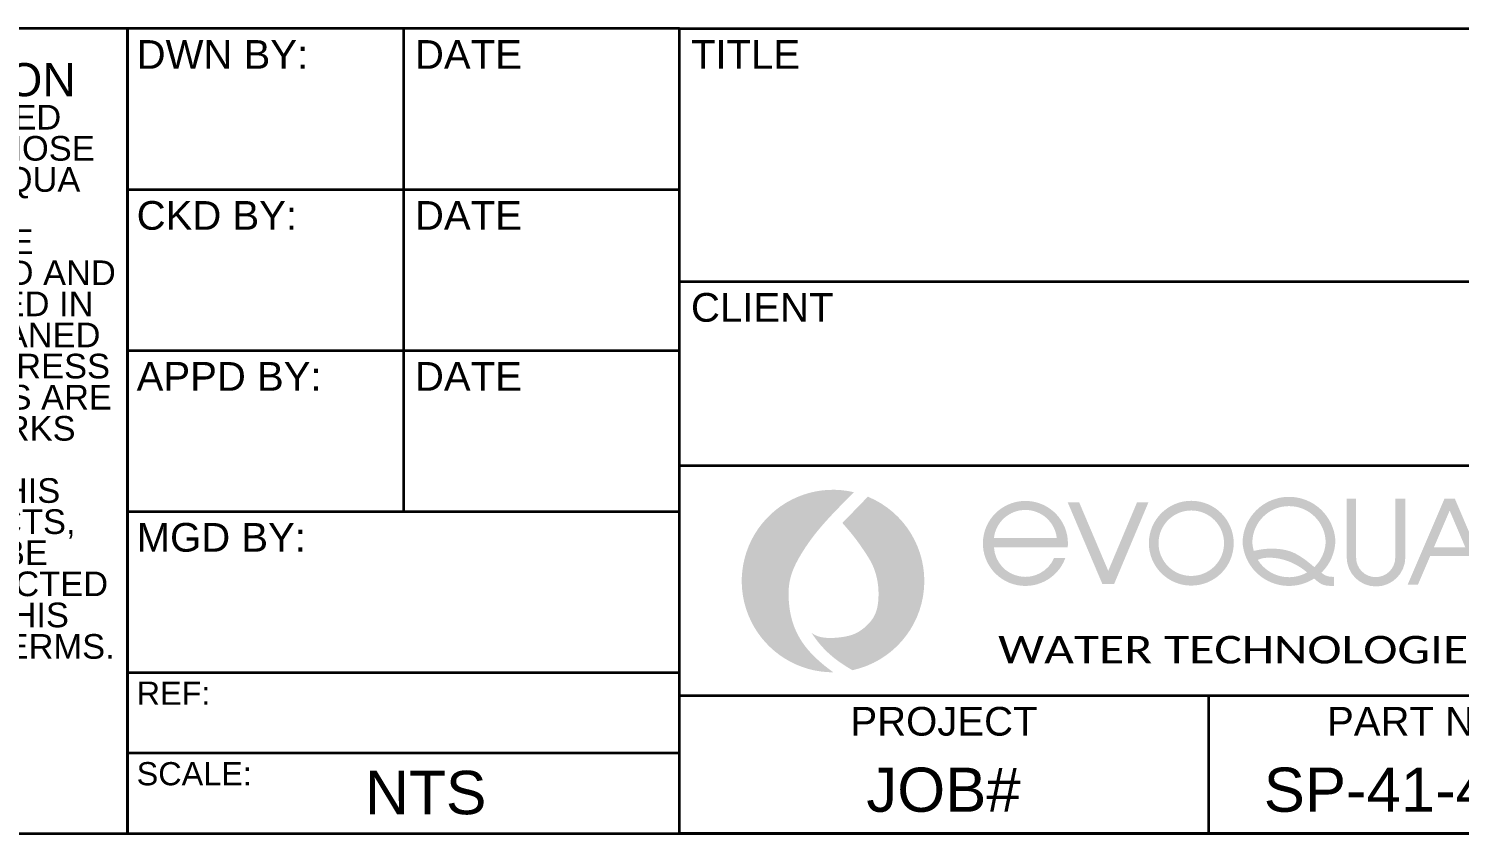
# Model space of a CAD drawing. Header units: inches. Extents: x 19 to 503, y 7 to 322.
# Drawn here: x 380.3 to 438.7, y 7.5 to 40.3 of the extents above; entities that cross this region are included whole.
import ezdxf
from ezdxf.enums import TextEntityAlignment as Align

# ---------------------------------------------------------------- set-up
doc = ezdxf.new("R2010")
doc.units = ezdxf.units.IN
doc.header["$LTSCALE"] = 15
doc.header["$MEASUREMENT"] = 0
doc.layers.get('0').update_dxf_attribs({"lineweight": 25})
for name, color, linetype, lineweight in [('Border', 7, 'Continuous', 35), ('Hatch', 7, 'Continuous', 18), ('Title', 7, 'Continuous', 35)]:
    doc.layers.add(name, color=color, linetype=linetype, lineweight=lineweight)
doc.styles.add('Standard A-B-C', font='arial.ttf')
doc.styles.add('Standard D-E', font='arial.ttf')
doc.styles.add('Text Style175', font='arial.ttf')
doc.styles.add('Text Style176', font='arial.ttf')
doc.styles.add('Text Style234', font='arial.ttf')
doc.styles.add('Text Style238', font='arial.ttf')
doc.styles.add('Text Style5', font='arial.ttf')

# ---------------------------------------------------------------- blocks, each defined once
blk = doc.blocks.new('Borders 22x34_D')
at = {"layer": 'Border'}
blk.add_line((1.25, 0.4999999999999998), (33.5, 0.4999999999999999), dxfattribs=at)
blk = doc.blocks.new('Title Blocks D-E')
at = {"layer": 'Hatch'}
h = blk.add_hatch(color=256, dxfattribs=at)
edge = h.paths.add_edge_path()
edge.add_arc((19.98189101367876, 9.943906092784042), 0.2480719103066371, 76.67904422196989, 270.1894755167525)
edge.add_spline(control_points=[(19.98271137895041, 9.695835538940974), (19.95345309105183, 9.716895074018595), (19.90706101172811, 9.757582681646385), (19.87700493049096, 9.809075822364122), (19.86340140199017, 9.859645821546861), (19.85905807307129, 9.913599619973075), (19.86446310478937, 9.954909505000881), (19.8816433844362, 9.996605463722519), (19.91586083952322, 10.05094746716277), (19.94824109578481, 10.09215870240479), (19.99280924253348, 10.13969271243175), (20.03904818574205, 10.18530354588766)], knot_values=[1, 1, 1, 1, 1, 2, 3, 4, 5, 6, 7, 8, 9, 9, 9, 9, 9], degree=4, periodic=0)
h = blk.add_hatch(color=256, dxfattribs=at)
edge = h.paths.add_edge_path()
edge.add_line((20.07652725733046, 10.17321735301929), (20.00727756033102, 10.10174476056733))
edge.add_spline(control_points=[(20.00727756033102, 10.10174476056733), (20.03914590152676, 10.06589463365678), (20.06205326464902, 10.03231709591344), (20.07977724453722, 10.00633734431644), (20.09291840155609, 9.982728954174325), (20.10645438168407, 9.938139373098876), (20.10645438168407, 9.885254681356948), (20.0973312580813, 9.844655972069827), (20.06500654201578, 9.813293603220147), (20.03456712345327, 9.793429472069839), (19.98866453348985, 9.788065841916373), (19.94298954232558, 9.788065841916373), (19.92328802309256, 9.80336153764499)], knot_values=[1, 1, 1, 1, 1, 2, 3, 4, 5, 6, 7, 8, 9, 10, 10, 10, 10, 10], degree=4, periodic=0)
edge.add_spline(control_points=[(19.92328802309256, 9.80336153764499), (19.94541699423018, 9.76971769391496), (19.96808223500112, 9.745075690320038), (19.99617440364807, 9.723795472653753), (20.03456712345327, 9.701491365215341)], knot_values=[1, 1, 1, 1, 1, 2, 2, 2, 2, 2], degree=4, periodic=0)
edge.add_arc((19.98189101367876, 9.943906092784042), 0.248071910306636, 282.2596405573036, 427.574169988247)
h = blk.add_hatch(color=256, dxfattribs=at)
edge = h.paths.add_edge_path(flags=0)
edge.add_arc((20.50451582386743, 10.0511933714257), 0.08593673129867534, 6.776661522110381, 173.2233384778896)
edge.add_line((20.41917947616973, 10.06133386194242), (20.58985217156513, 10.06133386194242))
edge = h.paths.add_edge_path()
edge.add_arc((20.50465952519584, 10.04614204808804), 0.1155461320437756, 354.8678353908406, 699.9288679324424)
edge.add_line((20.61318822665002, 10.00648817575572), (20.58256276585194, 10.00648817575572))
edge.add_arc((20.50435126089575, 10.04054076796844), 0.0853030980909805, 183.1818174345895, 336.47212022216326, ccw=False)
edge.add_line((20.41917966361967, 10.035806049248), (20.61974243338927, 10.035806049248))
blk.add_hatch(color=256, dxfattribs=at).paths.add_polyline_path([(20.83882920677774, 10.1574384630601), (20.74579721742829, 9.936036758994819), (20.71370478699376, 9.936036758994819), (20.61974243338927, 10.1574384630601), (20.65090274812042, 10.1574384630601), (20.72975100221102, 9.971649823795975), (20.80781854366126, 10.1574384630601)])
h = blk.add_hatch(color=256, dxfattribs=at)
edge = h.paths.add_edge_path(flags=0)
edge.add_arc((20.95540742271109, 10.04673761102746), 0.08898218991667346, 0, 360)
edge = h.paths.add_edge_path()
edge.add_arc((20.95540742271109, 10.04673761102746), 0.1152627050413219, 0, 360)
h = blk.add_hatch(color=256, dxfattribs=at)
edge = h.paths.add_edge_path(flags=0)
edge.add_spline(control_points=[(21.28965365755471, 9.98179292378984), (21.28703241586095, 9.983963055464308), (21.27929868501237, 9.99042403830512), (21.26621666323003, 10.00148305775575), (21.24874244271965, 10.01314764377143), (21.21811683598544, 10.03074535794635), (21.17310424011757, 10.03358443398824), (21.14717791512313, 10.03074535794635), (21.12528978030135, 10.02579253233809)], knot_values=[-5.52597164909316, -5.52597164909316, -5.52597164909316, -5.52597164909316, -5.52597164909316, -5, -4, -3, -2, -1, -1, -1, -1, -1], degree=4, periodic=0)
edge.add_arc((21.2209285947543, 10.05406190907489), 0.09972933616068584, 182.5887102984282, 196.466876723726, ccw=False)
edge.add_arc((21.22092859475428, 10.04792371726015), 0.09964095679554646, 0.9395147463749254, 179.0604852533602, ccw=False)
edge.add_arc((21.2209285947543, 10.05406190907489), 0.09972933616068579, 313.56015868189434, 357.4112897013063, ccw=False)
edge = h.paths.add_edge_path(flags=0)
edge.add_spline(control_points=[(21.13623384771224, 10.00140509266396), (21.14717791512313, 10.00653126271307), (21.16403102746299, 10.00775959704101), (21.18778228260108, 10.00775959704101), (21.22362858241822, 9.997574353673063), (21.24871627221788, 9.983693987986738), (21.26100620248021, 9.974763794409442), (21.26795225583187, 9.96919300850959), (21.27019188039856, 9.967349342635039)], knot_values=[-5.475496917830196, -5.475496917830196, -5.475496917830196, -5.475496917830196, -5.475496917830196, -4.475496917830196, -3.475496917830196, -2.475496917830196, -1.475496917830196, -1, -1, -1, -1, -1], degree=4, periodic=0)
edge.add_arc((21.2209285947543, 10.05406190907489), 0.09972933616068583, 211.8702374822789, 299.6018442750251, ccw=False)
edge = h.paths.add_edge_path()
edge.add_line((21.34298238841649, 9.955344151221507), (21.34298238841649, 9.930594838847103))
edge.add_spline(control_points=[(21.34298238841649, 9.930594838847103), (21.32558160767466, 9.930594838847103), (21.3124251213407, 9.931839985738108), (21.30160919742674, 9.939822479466438), (21.29240971520882, 9.947892082317136), (21.28922983792888, 9.950733973171527)], knot_values=[6.426385496155728, 6.426385496155728, 6.426385496155728, 6.426385496155728, 6.426385496155728, 7.426385496155728, 8, 8, 8, 8, 8], degree=4, periodic=0)
edge.add_arc((21.22080332029925, 10.05690955693937), 0.1263148562258648, 183.1672639838756, 302.80039011630686, ccw=False)
edge.add_arc((21.22092859475428, 10.04648217173905), 0.1262942701338117, 2.941242516077807, 178.4353925870931, ccw=False)
edge.add_arc((21.22080332029925, 10.05690955693937), 0.1263148562258648, 314.2285574218731, 358.2093711192952, ccw=False)
edge.add_spline(control_points=[(21.30891075433669, 9.966396999961352), (21.31059179566335, 9.965135118110556), (21.31622790101721, 9.961063967666211), (21.32196975317009, 9.957773353566468), (21.33082036812931, 9.95499168933311), (21.34298238841649, 9.955344151221507)], knot_values=[6.585199874805888, 6.585199874805888, 6.585199874805888, 6.585199874805888, 6.585199874805888, 7, 8, 8, 8, 8, 8], degree=4, periodic=0)
h = blk.add_hatch(color=256, dxfattribs=at)
edge = h.paths.add_edge_path()
edge.add_arc((21.45740204549791, 10.00880344364932), 0.0797103534870232, 180, 360)
edge.add_line((21.53711239898493, 10.00880344364932), (21.53711239898493, 10.16800607434183))
edge.add_line((21.53711239898493, 10.16800607434183), (21.50965984869046, 10.16800607434183))
edge.add_line((21.50965984869046, 10.16800607434183), (21.50965984869046, 10.00769037620621))
edge.add_arc((21.45647626523377, 10.00769037620621), 0.05318358345669146, -180, 0, ccw=False)
edge.add_line((21.40329268177708, 10.00769037620621), (21.40329268177708, 10.16800607434183))
edge.add_line((21.40329268177708, 10.16800607434183), (21.37769169201088, 10.16800607434183))
edge.add_line((21.37769169201088, 10.16800607434183), (21.37769169201088, 10.00880344364932))
h = blk.add_hatch(color=256, dxfattribs=at)
h.paths.add_polyline_path([(21.61483802138626, 10.03580942244037), (21.65753700761585, 10.13525941264608), (21.69992845663814, 10.03580942244037)], flags=0)
h.paths.add_polyline_path([(21.77131311377488, 9.933873317007475), (21.74337963454223, 9.933873317007475), (21.71000068168535, 10.01218006544985), (21.60470790102296, 10.01218006544985), (21.5711370853932, 9.933873317007475), (21.5431872425969, 9.933873317007475), (21.64356208621772, 10.16800607434183), (21.67151192901402, 10.16800607434183)])
at = {"layer": 'Title'}
for p, q in [((18.06458223216816, 11.4454762342088), (15.25208223216816, 11.4454762342088)), ((19.56458223216816, 11.4454762342088), (18.06458223216816, 11.4454762342088)), ((18.06458223216816, 11.4454762342088), (18.06458223216816, 9.257976234208797)), ((18.06458223216816, 9.257976234208797), (18.06458223216816, 11.4454762342088)), ((18.81458223216816, 11.4454762342088), (18.81458223216816, 10.1329762342088)), ((19.56458223216816, 11.4454762342088), (25.75208223216816, 11.4454762342088)), ((19.56458223216816, 9.257976234208797), (19.56458223216816, 11.4454762342088)), ((19.56458223216816, 9.257976234208797), (19.56458223216816, 11.4454762342088)), ((18.06458223216816, 11.0079762342088), (19.56458223216816, 11.0079762342088)), ((19.56458223216816, 10.7579762342088), (25.75208223216816, 10.7579762342088)), ((18.06458223216816, 10.5704762342088), (19.56458223216816, 10.5704762342088)), ((19.56458223216816, 10.2579762342088), (25.75208223216816, 10.2579762342088)), ((18.06458223216816, 10.1329762342088), (19.56458223216816, 10.1329762342088)), ((18.06458223216816, 9.695476234208797), (19.56458223216816, 9.695476234208797)), ((19.56458223216816, 9.632976234208797), (25.75208223216816, 9.632976234208797)), ((21.00208223216816, 9.632976234208797), (21.00208223216816, 9.257976234208797)), ((18.06458223216816, 9.476726234208797), (19.56458223216816, 9.476726234208797)), ((15.25208223216816, 9.257976234208797), (18.06458223216816, 9.257976234208797)), ((18.06458223216816, 9.257976234208797), (19.56458223216816, 9.257976234208797)), ((25.75208223216816, 9.257976234208797), (19.56458223216816, 9.257976234208797))]:
    blk.add_line(p, q, dxfattribs=at)
for s, insert, char_height, attachment_point, style in [('\\fArial|b0|i0;\\H0.0780;DWN BY:', (18.08958223216816, 11.4142262342088), 0.07799999920401986, 1, 'Standard A-B-C'), ('\\fArial|b0|i0;\\H0.0780;DATE', (18.84583223216816, 11.4142262342088), 0.07799999920401986, 1, 'Standard A-B-C'), ('\\fArial|b0|i0;\\H0.0780;TITLE', (19.59583223216816, 11.4142262342088), 0.07799999920401986, 1, 'Standard A-B-C'), ('\\fArial|b0|i0;\\H0.0780;CKD BY:', (18.08958223216816, 10.9767262342088), 0.07799999920401986, 1, 'Standard A-B-C'), ('\\fArial|b0|i0;\\H0.0780;DATE', (18.84583223216816, 10.9767262342088), 0.07799999920401986, 1, 'Standard A-B-C'), ('\\fArial|b0|i0;\\H0.0780;CLIENT', (19.59583223216816, 10.7267262342088), 0.07799999920401986, 1, 'Standard A-B-C'), ('\\fArial|b0|i0;\\H0.0780;DATE', (18.84583223216816, 10.5392262342088), 0.07799999920401986, 1, 'Standard A-B-C'), ('\\fArial|b0|i0;\\H0.0780;MGD BY:', (18.08958223216816, 10.1017262342088), 0.07799999920401986, 1, 'Standard A-B-C'), ('\\fCalibri|b0|i0;\\W1.20;\\H0.0750;WATER TECHNOLOGIES', (21.77234922199468, 9.794773761189376), 0.07500000239357234, 3, 'Standard D-E'), ('\\fArial|b0|i0;\\H0.0630;REF:', (18.08958223216816, 9.670476234208797), 0.06299999755198561, 1, 'Standard A-B-C'), ('\\fArial|b0|i0;\\H0.0780;PROJECT', (20.28333223216816, 9.6017262342088), 0.07799999920401986, 2, 'Standard A-B-C'), ('\\fArial|b0|i0;\\H0.0780;PART NUMBER', (21.72083223216816, 9.6017262342088), 0.07799999920401986, 2, 'Standard A-B-C'), ('\\fArial|b0|i0;\\H0.0630;SCALE:', (18.08958223216816, 9.451726234208797), 0.06299999755198561, 1, 'Standard A-B-C')]:
    blk.add_mtext(s, dxfattribs=dict(at, insert=insert, char_height=char_height, attachment_point=attachment_point, style=style))
at = {"layer": 'Title', "insert": (16.67048464356042, 11.3517262342088), "char_height": 0.06000000074153809, "width": 2.725909075399083, "attachment_point": 2, "line_spacing_factor": 0.7571007013320923, "style": 'Standard A-B-C'}
blk.add_mtext('{\\H1.5x;COMPANY CONFIDENTIAL INFORMATION\\P\\H0.74444x;THIS DOCUMENT AND ALL INFORMATION CONTAINED \\H1.55017x; \\H0.64509x;HEREIN, INCLUDING THE DESIGN CONCEPTS AND THOSE \\H1.34683x; \\H0.74248x;ARISING THEREFROM ARE THE PROPERTY OF EVOQUA \\H1.34875x; \\H0.74142x;AND/OR ITS AFFILIATES AND ARE SUBMITTED IN \\H1.34874x; \\H0.74143x;CONFIDENCE. THEY MAY BE USED ONLY FOR THE \\H1.34874x; \\H0.74143x;EXPRESS PURPOSE FOR WHICH THEY ARE PROVIDED AND \\H1.34874x; \\H0.74143x;MUST NOT BE DISCLOSED, REPRODUCED OR COPIED IN \\H1.34874x; \\H0.74143x;ANY FORM, INCLUDING IN ELECTRONIC FORMAT, LOANED \\H1.34874x; \\H0.74143x;OR USED IN ANY OTHER MANNER WITHOUT THE EXPRESS \\H1.34874x; \\H0.74143x;WRITTEN CONSENT OF EVOQUA. ALL PATENT RIGHTS ARE \\H1.34874x; \\H0.74143x;RESERVED. THIS DOCUMENT AND DERIVATIVE WORKS \\H1.34874x; \\H0.74143x;THEREOF ARE PROTECTED UNDER APPLICABLE \\H1.34874x; \\H0.74143x;COPYRIGHT LAWS. UPON DEMAND OF EVOQUA, THIS \\H1.34874x; \\H0.74143x;DOCUMENT, ALONG WITH ALL COPIES AND EXTRACTS, \\H1.34874x; \\H0.74143x;AND ALL RELATED NOTES AND ANALYSES MUST BE \\H1.34874x; \\H0.74143x;RETURNED TO EVOQUA OR DESTROYED, AS INSTRUCTED \\H1.34874x; \\H0.74143x;BY EVOQUA. ACCEPTANCE OF THE DELIVERY OF THIS \\H1.34874x; \\H0.74143x;DOCUMENT CONSTITUTES AGREEMENT TO THESE TERMS\\H1.01493x;.\\H1.3289x; }', dxfattribs=at)
at = {"layer": 'Title', "insert": (18.08958223216816, 10.5392262342088), "char_height": 0.07799999920401986, "attachment_point": 1, "line_spacing_factor": 3.028467655181885, "style": 'Standard A-B-C'}
blk.add_mtext('\\fArial|b0|i0;\\H0.0780;APPD BY:\\P', dxfattribs=at)
at = {"layer": 'Title'}
for tag, height, style, p in [('DESIGNER', 0.09399999783733698, 'Text Style175', (18.43958223216816, 11.1407762342088)), ('CREATION_DATE', 0.09399999783733698, 'Text Style175', (19.18958223216816, 11.1407762342088)), ('CHECKED_BY', 0.09399999783733698, 'Text Style175', (18.43958223216816, 10.7032762342088)), ('CHECKED_DATE', 0.09399999783733698, 'Text Style175', (19.18958223216816, 10.7032762342088)), ('ENG_APPROVED_BY', 0.09399999783733698, 'Text Style175', (18.43958223216816, 10.2657762342088)), ('ENG_APPROVAL_DATE', 0.09399999783733698, 'Text Style175', (19.18958223216816, 10.2657762342088)), ('MANAGER', 0.09399999783733698, 'Text Style175', (18.81458223216816, 9.828276234208797)), ('REVISION_NUMBER', 0.1200000014830762, 'Text Style5', (25.56458223216816, 9.376776234208798))]:
    blk.add_attdef(tag, text='', height=height, dxfattribs=dict(at, style=style)).set_placement(p, align=Align.MIDDLE_CENTER)
at = {"layer": 'Title', "style": 'Text Style176'}
blk.add_attdef('!Reference', text='', height=0.07799999920401986, dxfattribs=at).set_placement((18.87708223216816, 9.526726234208796), align=Align.BOTTOM_CENTER)
at = {"layer": 'Title'}
for tag, p, height, style in [('Scale_1_001', (18.71010851066844, 9.309990392489857), 0.1181102409137516, 'Text Style234'), ('PROJECT_001', (20.0725136744474, 9.316735305422863), 0.1200000014830762, 'Text Style5'), ('PART_NUMBER_001', (21.15226469113598, 9.316817160813164), 0.1200000014830762, 'Text Style5'), ('@DMS_Reference_001', (23.12832029153776, 9.316776233118013), 0.1200000014830762, 'Text Style5'), ('Sheet_Number_001', (24.46172752474966, 9.316530666947111), 0.1200000014830762, 'Text Style5'), ('Number_of_sheets_001', (25.02265817451255, 9.314187783023133), 0.12466666970666, 'Text Style238')]:
    blk.add_attdef(tag, p, '', height=height, dxfattribs=dict(at, style=style))

msp = doc.modelspace()

# ---------------------------------------------------------------- block references
at = {"xscale": 15, "yscale": 15, "zscale": 15}
msp.add_blockref('Borders 22x34_D', (0, 0), dxfattribs=at)
ref = msp.add_blockref('Title Blocks D-E', (113.3988689905871, -131.369643513132), dxfattribs=dict(xscale=15, yscale=15, zscale=15))
ref.add_attrib('PROJECT_001', 'JOB#', (414.4865741072981, 8.38138606821098), dxfattribs={"layer": 'Title', "height": 1.800000022246143, "style": 'Text Style5'})
ref.add_attrib('PART_NUMBER_001', 'SP-41-48-1038', (430.6828393576268, 8.382613899065499), dxfattribs={"layer": 'Title', "height": 1.800000022246143, "style": 'Text Style5'})
ref.add_attrib('Scale_1_001', 'NTS', (394.0504966506138, 8.28021237421586), dxfattribs={"layer": 'Title', "height": 1.771653613706273, "style": 'Text Style234'})

doc.saveas('drawing.dxf')
